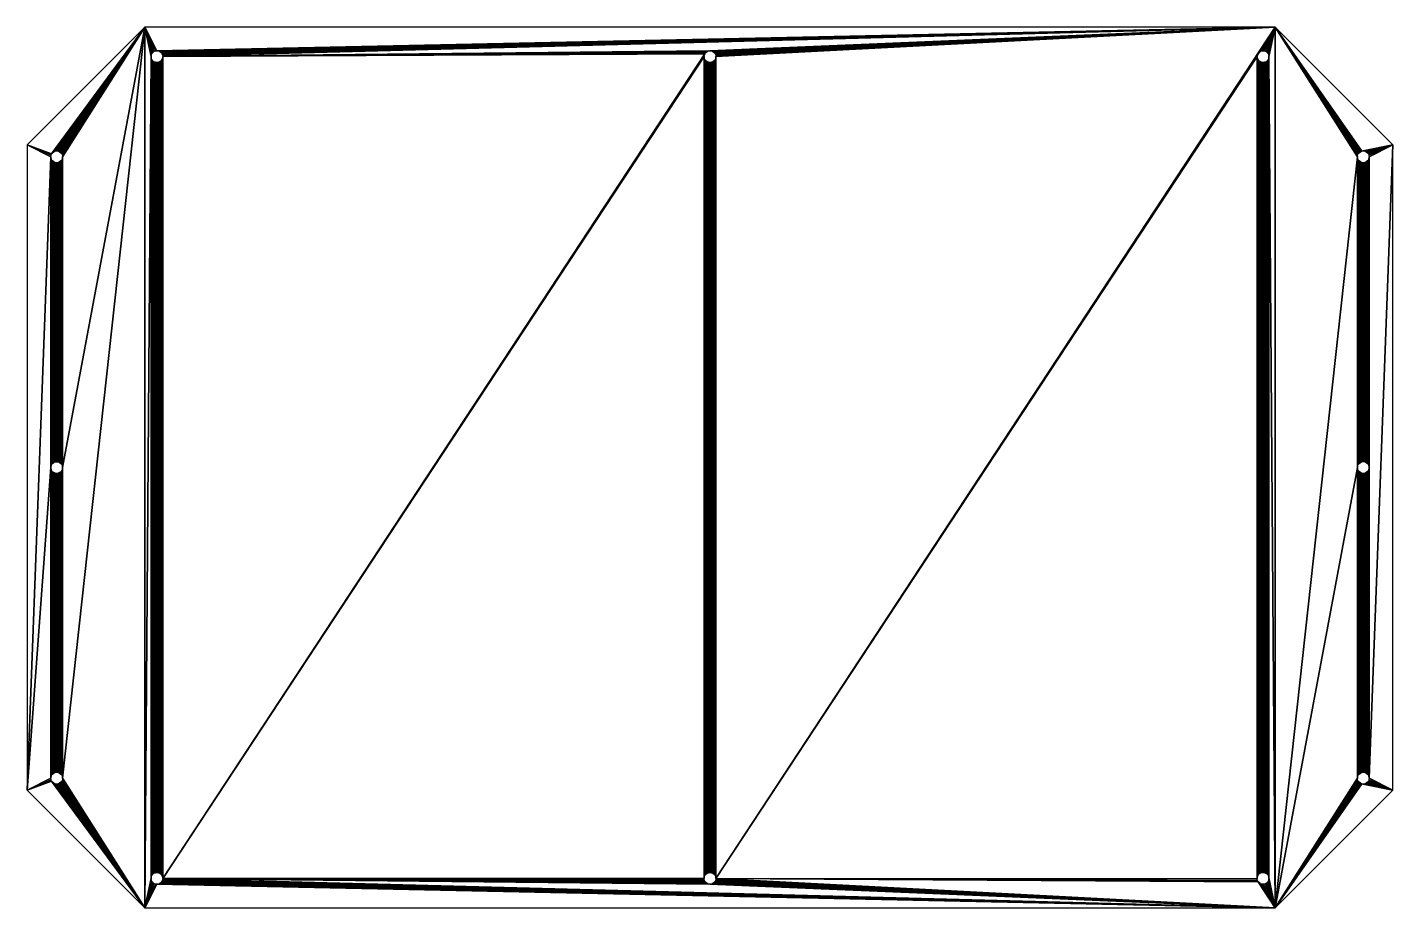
# Model space of a CAD drawing. Header units: metres. Extents: x 222 to 687, y 226 to 526.
import ezdxf

# ---------------------------------------------------------------- set-up
doc = ezdxf.new("R2010")
doc.units = ezdxf.units.M

msp = doc.modelspace()

# ---------------------------------------------------------------- meshes
at = {"layer": 'Layer0'}
mesh = msp.add_polyface(dxfattribs=at)
corners = [(222, 266.18, 203.87), (230, 270.32, 203.87), (230, 376.16, 203.87), (230.07, 269.81, 203.87), (230.27, 269.32, 203.87), (262, 226.18, 203.87), (230.59, 268.91, 203.87), (231, 268.59, 203.87), (231.48, 268.39, 203.87), (232, 268.32, 203.87), (232.52, 268.39, 203.87), (233, 268.59, 203.87), (233.41, 268.91, 203.87), (233.73, 269.32, 203.87), (233.93, 269.81, 203.87), (234, 270.32, 203.87), (230.07, 375.64, 203.87), (230.07, 270.84, 203.87), (230.27, 375.16, 203.87), (230.27, 271.32, 203.87), (230.59, 374.74, 203.87), (230.59, 271.74, 203.87), (231, 374.43, 203.87), (231, 272.06, 203.87), (231.48, 374.23, 203.87), (231.48, 272.26, 203.87), (232, 374.16, 203.87), (232, 272.32, 203.87), (232.52, 374.23, 203.87), (232.52, 272.26, 203.87), (233, 374.43, 203.87), (233, 272.06, 203.87), (233.41, 374.74, 203.87), (233.41, 271.74, 203.87), (233.73, 375.16, 203.87), (233.73, 271.32, 203.87), (233.93, 375.64, 203.87), (233.93, 270.84, 203.87), (234, 376.16, 203.87), (230, 482.04, 203.87), (262, 526.18, 203.87)]
mesh.append_faces([[corners[k] for k in face] for face in [(1, 0, 3), (3, 0, 4), (4, 5, 6), (6, 5, 7), (7, 5, 8), (8, 5, 9), (9, 5, 10), (10, 5, 11), (11, 5, 12), (12, 5, 13), (13, 5, 14), (14, 5, 15), (16, 17, 18), (18, 19, 20), (20, 21, 22), (22, 23, 24), (24, 25, 26), (26, 27, 28), (28, 29, 30), (30, 31, 32), (32, 33, 34), (34, 35, 36), (36, 37, 38)]], dxfattribs={"vtx0": -1, "vtx1": -1})
mesh.append_faces([[corners[k] for k in face] for face in [(0, 1, 2), (39, 0, 2), (40, 38, 15)]], dxfattribs={"vtx0": -1, "vtx1": -1, "vtx2": -1})
mesh.append_faces([[corners[k] for k in face] for face in [(4, 0, 5), (1, 16, 2), (16, 1, 17), (18, 17, 19), (20, 19, 21), (22, 21, 23), (24, 23, 25), (26, 25, 27), (28, 27, 29), (30, 29, 31), (32, 31, 33), (34, 33, 35), (36, 35, 37), (38, 37, 15)]], dxfattribs={"vtx0": -1, "vtx2": -1})
mesh = msp.add_polyface(dxfattribs=at)
corners = [(230, 376.18, 203.87), (230, 482.04, 203.87), (230, 376.16, 203.87), (230.07, 481.52, 203.87), (230.07, 376.67, 203.87), (230.27, 377.16, 203.87), (230.27, 481.04, 203.87), (230.59, 377.57, 203.87), (230.59, 480.63, 203.87), (231, 377.89, 203.87), (231, 480.31, 203.87), (231.48, 378.09, 203.87), (231.48, 480.11, 203.87), (232, 378.16, 203.87), (232, 480.04, 203.87), (232.52, 378.09, 203.87), (232.52, 480.11, 203.87), (233, 377.89, 203.87), (233, 480.31, 203.87), (233.41, 377.57, 203.87), (233.41, 480.63, 203.87), (233.73, 377.16, 203.87), (233.73, 481.04, 203.87), (233.93, 376.67, 203.87), (233.93, 481.52, 203.87), (234, 376.18, 203.87), (234, 482.04, 203.87), (234, 376.16, 203.87), (222, 486.18, 203.87), (230.27, 483.04, 203.87), (262, 526.18, 203.87), (230.07, 482.56, 203.87), (222, 266.18, 203.87), (230.59, 483.45, 203.87), (231, 483.77, 203.87), (231.48, 483.97, 203.87), (232, 484.04, 203.87), (232.52, 483.97, 203.87), (233, 483.77, 203.87), (233.41, 483.45, 203.87), (233.73, 483.04, 203.87), (233.93, 482.56, 203.87)]
mesh.append_faces([[corners[k] for k in face] for face in [(0, 1, 2), (1, 0, 3), (3, 5, 6), (6, 7, 8), (8, 9, 10), (10, 11, 12), (12, 13, 14), (14, 15, 16), (16, 17, 18), (18, 19, 20), (20, 21, 22), (22, 23, 24), (24, 25, 26), (28, 29, 30), (29, 28, 31), (31, 28, 1)]], dxfattribs={"vtx0": -1, "vtx1": -1})
mesh.append_faces([[corners[k] for k in face] for face in [(3, 0, 4), (3, 4, 5), (6, 5, 7), (8, 7, 9), (10, 9, 11), (12, 11, 13), (14, 13, 15), (16, 15, 17), (18, 17, 19), (20, 19, 21), (22, 21, 23), (24, 23, 25), (26, 25, 27), (1, 28, 32), (30, 29, 33), (30, 33, 34), (30, 34, 35), (30, 35, 36), (30, 36, 37), (30, 37, 38), (30, 38, 39), (30, 39, 40), (30, 40, 41), (30, 41, 26)]], dxfattribs={"vtx0": -1, "vtx2": -1})
mesh = msp.add_polyface(dxfattribs=at)
corners = [(452.57, 515.66, 203.87), (452.5, 236.18, 203.87), (452.57, 236.7, 203.87), (452.77, 515.18, 203.87), (452.77, 237.18, 203.87), (453.09, 514.77, 203.87), (453.09, 237.6, 203.87), (453.5, 514.45, 203.87), (453.5, 237.91, 203.87), (453.98, 514.25, 203.87), (453.98, 238.11, 203.87), (454.5, 514.18, 203.87), (454.5, 238.18, 203.87), (264.21, 515.66, 203.87), (264.14, 236.18, 203.87), (264.21, 236.7, 203.87), (264.41, 515.18, 203.87), (264.41, 237.18, 203.87), (264.73, 514.77, 203.87), (264.73, 237.6, 203.87), (265.14, 514.45, 203.87), (265.14, 237.91, 203.87), (265.62, 514.25, 203.87), (265.62, 238.11, 203.87), (266.14, 514.18, 203.87), (266.14, 238.18, 203.87), (266.66, 514.25, 203.87), (266.66, 238.11, 203.87), (267.14, 514.45, 203.87), (267.14, 237.91, 203.87), (267.56, 514.77, 203.87), (267.56, 237.6, 203.87), (267.87, 515.18, 203.87), (267.87, 237.18, 203.87), (268.07, 515.66, 203.87), (268.07, 236.7, 203.87), (268.14, 516.18, 203.87), (268.14, 236.18, 203.87), (234, 270.32, 203.87), (262, 226.18, 203.87), (262, 526.18, 203.87), (264.14, 516.18, 203.87), (264.21, 235.66, 203.87), (264.41, 235.18, 203.87), (264.73, 234.77, 203.87), (265.14, 234.45, 203.87), (265.62, 234.25, 203.87), (266.14, 234.18, 203.87), (647, 226.18, 203.87), (266.66, 234.25, 203.87), (267.14, 234.45, 203.87), (267.56, 234.77, 203.87), (267.87, 235.18, 203.87), (268.07, 235.66, 203.87), (454.5, 234.18, 203.87), (453.98, 234.25, 203.87), (453.5, 234.45, 203.87), (453.09, 234.77, 203.87), (452.77, 235.18, 203.87), (452.57, 235.66, 203.87), (452.5, 516.18, 203.87)]
mesh.append_faces([[corners[k] for k in face] for face in [(14, 39, 42), (42, 39, 43), (43, 39, 44), (44, 39, 45), (45, 39, 46), (46, 39, 47), (47, 48, 49), (49, 48, 50), (50, 48, 51), (51, 48, 52), (52, 48, 53), (53, 48, 37)]], dxfattribs={"vtx0": -1, "vtx1": -1})
mesh.append_faces([[corners[k] for k in face] for face in [(38, 39, 40), (39, 14, 41), (37, 1, 60)]], dxfattribs={"vtx0": -1, "vtx1": -1, "vtx2": -1})
mesh.append_faces([[corners[k] for k in face] for face in [(0, 1, 2), (3, 2, 4), (5, 4, 6), (7, 6, 8), (9, 8, 10), (11, 10, 12), (13, 14, 15), (16, 15, 17), (18, 17, 19), (20, 19, 21), (22, 21, 23), (24, 23, 25), (26, 25, 27), (28, 27, 29), (30, 29, 31), (32, 31, 33), (34, 33, 35), (36, 35, 37), (47, 39, 48), (37, 54, 55), (37, 55, 56), (37, 56, 57), (37, 57, 58), (37, 58, 59), (37, 59, 1)]], dxfattribs={"vtx0": -1, "vtx2": -1})
mesh = msp.add_polyface(dxfattribs=at)
corners = [(452.5, 236.18, 203.87), (452.57, 515.66, 203.87), (452.5, 516.18, 203.87), (452.57, 236.7, 203.87), (452.77, 515.18, 203.87), (452.77, 237.18, 203.87), (453.09, 514.77, 203.87), (453.09, 237.6, 203.87), (453.5, 514.45, 203.87), (453.5, 237.91, 203.87), (453.98, 514.25, 203.87), (453.98, 238.11, 203.87), (454.5, 514.18, 203.87), (454.5, 238.18, 203.87), (455.02, 514.25, 203.87), (264.14, 236.18, 203.87), (264.21, 515.66, 203.87), (264.14, 516.18, 203.87), (264.21, 236.7, 203.87), (264.41, 515.18, 203.87), (264.41, 237.18, 203.87), (264.73, 514.77, 203.87), (264.73, 237.6, 203.87), (265.14, 514.45, 203.87), (265.14, 237.91, 203.87), (265.62, 514.25, 203.87), (265.62, 238.11, 203.87), (266.14, 514.18, 203.87), (266.14, 238.18, 203.87), (266.66, 514.25, 203.87), (266.66, 238.11, 203.87), (267.14, 514.45, 203.87), (267.14, 237.91, 203.87), (267.56, 514.77, 203.87), (267.56, 237.6, 203.87), (267.87, 515.18, 203.87), (267.87, 237.18, 203.87), (268.07, 515.66, 203.87), (268.07, 236.7, 203.87), (268.14, 516.18, 203.87), (262, 526.18, 203.87), (262, 226.18, 203.87), (264.21, 516.7, 203.87), (264.41, 517.18, 203.87), (264.73, 517.6, 203.87), (265.14, 517.91, 203.87), (265.62, 518.11, 203.87), (266.14, 518.18, 203.87), (647, 526.18, 203.87), (266.66, 518.11, 203.87), (267.14, 517.91, 203.87), (267.56, 517.6, 203.87), (267.87, 517.18, 203.87), (268.07, 516.7, 203.87), (454.5, 518.18, 203.87), (453.98, 518.11, 203.87), (453.5, 517.91, 203.87), (453.09, 517.6, 203.87), (452.77, 517.18, 203.87), (268.14, 236.18, 203.87), (452.57, 516.7, 203.87), (234, 482.04, 203.87), (234, 376.16, 203.87)]
mesh.append_faces([[corners[k] for k in face] for face in [(1, 3, 4), (4, 5, 6), (6, 7, 8), (8, 9, 10), (10, 11, 12), (12, 13, 14), (16, 18, 19), (19, 20, 21), (21, 22, 23), (23, 24, 25), (25, 26, 27), (27, 28, 29), (29, 30, 31), (31, 32, 33), (33, 34, 35), (35, 36, 37), (37, 38, 39), (40, 47, 48), (54, 39, 55), (55, 39, 56), (56, 39, 57), (57, 39, 58), (58, 59, 60), (60, 59, 2)]], dxfattribs={"vtx0": -1, "vtx1": -1})
mesh.append_faces([[corners[k] for k in face] for face in [(40, 41, 17), (58, 39, 59), (40, 61, 62)]], dxfattribs={"vtx0": -1, "vtx1": -1, "vtx2": -1})
mesh.append_faces([[corners[k] for k in face] for face in [(0, 1, 2), (15, 16, 17), (40, 17, 42), (40, 42, 43), (40, 43, 44), (40, 44, 45), (40, 45, 46), (40, 46, 47), (48, 47, 49), (48, 49, 50), (48, 50, 51), (48, 51, 52), (48, 52, 53), (48, 53, 39)]], dxfattribs={"vtx0": -1, "vtx2": -1})
mesh = msp.add_polyface(dxfattribs=at)
corners = [(455.02, 514.25, 203.87), (455.02, 238.11, 203.87), (455.5, 514.45, 203.87), (455.5, 237.91, 203.87), (455.91, 514.77, 203.87), (455.91, 237.6, 203.87), (456.23, 515.18, 203.87), (456.23, 237.18, 203.87), (456.43, 515.66, 203.87), (456.43, 236.7, 203.87), (456.5, 516.18, 203.87), (647, 526.18, 203.87), (268.14, 516.18, 203.87), (454.5, 518.18, 203.87), (455.02, 518.11, 203.87), (455.5, 517.91, 203.87), (455.91, 517.6, 203.87), (456.23, 517.18, 203.87), (456.43, 516.7, 203.87), (456.5, 236.18, 203.87), (641.13, 517.18, 203.87), (640.93, 516.7, 203.87), (640.86, 516.18, 203.87), (641.44, 517.6, 203.87), (641.86, 517.91, 203.87), (642.34, 518.11, 203.87), (642.86, 518.18, 203.87), (643.38, 518.11, 203.87), (643.86, 517.91, 203.87), (644.27, 517.6, 203.87), (644.59, 517.18, 203.87), (644.79, 516.7, 203.87), (644.86, 516.18, 203.87), (640.87, 235.99, 203.87), (640.93, 515.66, 203.87), (641.04, 237.01, 203.87), (641.13, 515.18, 203.87), (641.31, 237.45, 203.87), (641.44, 514.77, 203.87), (641.69, 237.81, 203.87), (641.86, 514.45, 203.87), (642.15, 238.05, 203.87), (642.34, 514.25, 203.87), (642.66, 238.17, 203.87), (642.86, 514.18, 203.87), (643.18, 238.16, 203.87), (643.38, 514.25, 203.87), (643.68, 238, 203.87), (643.86, 514.45, 203.87), (644.13, 237.73, 203.87), (644.27, 514.77, 203.87), (644.48, 237.35, 203.87), (644.59, 515.18, 203.87), (644.73, 236.89, 203.87), (644.79, 515.66, 203.87), (644.85, 236.38, 203.87), (647, 226.18, 203.87), (675, 482.04, 203.87)]
mesh.append_faces([[corners[k] for k in face] for face in [(0, 1, 2), (2, 3, 4), (4, 5, 6), (6, 7, 8), (8, 9, 10), (20, 19, 21), (21, 19, 22), (34, 35, 36), (36, 37, 38), (38, 39, 40), (40, 41, 42), (42, 43, 44), (44, 45, 46), (46, 47, 48), (48, 49, 50), (50, 51, 52), (52, 53, 54), (54, 55, 32)]], dxfattribs={"vtx0": -1, "vtx1": -1})
mesh.append_faces([[corners[k] for k in face] for face in [(11, 12, 13), (11, 10, 19), (11, 19, 20), (32, 56, 11), (11, 56, 57)]], dxfattribs={"vtx0": -1, "vtx1": -1, "vtx2": -1})
mesh.append_faces([[corners[k] for k in face] for face in [(11, 13, 14), (11, 14, 15), (11, 15, 16), (11, 16, 17), (11, 17, 18), (11, 18, 10), (11, 20, 23), (11, 23, 24), (11, 24, 25), (11, 25, 26), (11, 26, 27), (11, 27, 28), (11, 28, 29), (11, 29, 30), (11, 30, 31), (11, 31, 32), (33, 34, 22)]], dxfattribs={"vtx0": -1, "vtx2": -1})
mesh = msp.add_polyface(dxfattribs=at)
corners = [(679, 376.18, 203.87), (679, 270.32, 203.87), (679, 482.04, 203.87), (687, 266.18, 203.87), (687, 486.18, 203.87), (647, 526.18, 203.87), (675, 482.04, 203.87), (675.07, 482.56, 203.87), (675.27, 483.04, 203.87), (675.59, 483.45, 203.87), (676, 483.77, 203.87), (676.48, 483.97, 203.87), (647, 226.18, 203.87), (675, 376.18, 203.87), (677, 484.04, 203.87), (677.52, 483.97, 203.87), (678, 483.77, 203.87), (678.41, 483.45, 203.87), (678.73, 483.04, 203.87), (678.93, 482.56, 203.87), (675.07, 376.7, 203.87), (675.07, 481.52, 203.87), (675.27, 377.18, 203.87), (675.27, 481.04, 203.87), (675.59, 377.6, 203.87), (675.59, 480.63, 203.87), (676, 377.91, 203.87), (676, 480.31, 203.87), (676.48, 378.11, 203.87), (676.48, 480.11, 203.87), (677, 378.18, 203.87), (677, 480.04, 203.87), (677.52, 378.11, 203.87), (677.52, 480.11, 203.87), (678, 377.91, 203.87), (678, 480.31, 203.87), (678.41, 377.6, 203.87), (678.41, 480.63, 203.87), (678.73, 377.18, 203.87), (678.73, 481.04, 203.87), (678.93, 376.7, 203.87), (678.93, 481.52, 203.87)]
mesh.append_faces([[corners[k] for k in face] for face in [(5, 11, 4), (20, 6, 13), (6, 20, 21), (21, 22, 23), (23, 24, 25), (25, 26, 27), (27, 28, 29), (29, 30, 31), (31, 32, 33), (33, 34, 35), (35, 36, 37), (37, 38, 39), (39, 40, 41), (41, 0, 2)]], dxfattribs={"vtx0": -1, "vtx1": -1})
mesh.append_faces([[corners[k] for k in face] for face in [(0, 1, 2), (6, 12, 13), (4, 2, 1)]], dxfattribs={"vtx0": -1, "vtx1": -1, "vtx2": -1})
mesh.append_faces([[corners[k] for k in face] for face in [(1, 3, 4), (5, 6, 7), (5, 7, 8), (5, 8, 9), (5, 9, 10), (5, 10, 11), (4, 11, 14), (4, 14, 15), (4, 15, 16), (4, 16, 17), (4, 17, 18), (4, 18, 19), (4, 19, 2), (21, 20, 22), (23, 22, 24), (25, 24, 26), (27, 26, 28), (29, 28, 30), (31, 30, 32), (33, 32, 34), (35, 34, 36), (37, 36, 38), (39, 38, 40), (41, 40, 0)]], dxfattribs={"vtx0": -1, "vtx2": -1})
mesh = msp.add_polyface(dxfattribs=at)
corners = [(455.02, 514.25, 203.87), (454.5, 238.18, 203.87), (455.02, 238.11, 203.87), (455.5, 514.45, 203.87), (455.5, 237.91, 203.87), (455.91, 514.77, 203.87), (455.91, 237.6, 203.87), (456.23, 515.18, 203.87), (456.23, 237.18, 203.87), (456.43, 515.66, 203.87), (456.43, 236.7, 203.87), (456.5, 516.18, 203.87), (456.5, 236.18, 203.87), (640.93, 515.66, 203.87), (640.87, 235.99, 203.87), (640.87, 236.18, 203.87), (640.88, 236.51, 203.87), (641.04, 237.01, 203.87), (641.13, 515.18, 203.87), (641.31, 237.45, 203.87), (641.44, 514.77, 203.87), (641.69, 237.81, 203.87), (641.86, 514.45, 203.87), (642.15, 238.05, 203.87), (642.34, 514.25, 203.87), (642.66, 238.17, 203.87), (642.86, 514.18, 203.87), (643.18, 238.16, 203.87), (643.38, 514.25, 203.87), (643.68, 238, 203.87), (643.86, 514.45, 203.87), (644.13, 237.73, 203.87), (644.27, 514.77, 203.87), (644.26, 237.59, 203.87), (644.48, 237.35, 203.87), (644.59, 515.18, 203.87), (644.73, 236.89, 203.87), (644.79, 515.66, 203.87), (644.85, 236.38, 203.87), (268.14, 236.18, 203.87), (647, 226.18, 203.87), (454.5, 234.18, 203.87), (455.02, 234.25, 203.87), (455.5, 234.45, 203.87), (455.91, 234.77, 203.87), (456.23, 235.18, 203.87), (456.43, 235.66, 203.87), (641.23, 235.02, 203.87), (640.99, 235.48, 203.87), (640.86, 516.18, 203.87), (641.59, 234.64, 203.87), (642.03, 234.36, 203.87), (642.53, 234.21, 203.87), (643.05, 234.19, 203.87), (643.56, 234.31, 203.87), (644.02, 234.56, 203.87), (644.4, 234.91, 203.87), (644.68, 235.36, 203.87), (644.83, 235.86, 203.87)]
mesh.append_faces([[corners[k] for k in face] for face in [(41, 40, 42), (42, 40, 43), (43, 40, 44), (44, 40, 45), (45, 40, 46), (46, 40, 12), (47, 40, 50), (50, 40, 51), (51, 40, 52), (52, 40, 53), (53, 40, 54), (54, 40, 55), (55, 40, 56), (56, 40, 57), (57, 40, 58)]], dxfattribs={"vtx0": -1, "vtx1": -1})
mesh.append_faces([[corners[k] for k in face] for face in [(39, 40, 41), (12, 40, 47), (12, 14, 49)]], dxfattribs={"vtx0": -1, "vtx1": -1, "vtx2": -1})
mesh.append_faces([[corners[k] for k in face] for face in [(0, 1, 2), (3, 2, 4), (5, 4, 6), (7, 6, 8), (9, 8, 10), (11, 10, 12), (13, 14, 15), (13, 15, 16), (13, 16, 17), (18, 17, 19), (20, 19, 21), (22, 21, 23), (24, 23, 25), (26, 25, 27), (28, 27, 29), (30, 29, 31), (32, 31, 33), (32, 33, 34), (35, 34, 36), (37, 36, 38), (12, 47, 48), (12, 48, 14)]], dxfattribs={"vtx0": -1, "vtx2": -1})
mesh = msp.add_polyface(dxfattribs=at)
corners = [(675, 270.32, 203.87), (675.07, 375.66, 203.87), (675, 376.18, 203.87), (675.07, 270.84, 203.87), (675.27, 375.18, 203.87), (675.27, 271.32, 203.87), (675.59, 374.77, 203.87), (675.59, 271.74, 203.87), (676, 374.45, 203.87), (676, 272.06, 203.87), (676.48, 374.25, 203.87), (676.48, 272.26, 203.87), (677, 374.18, 203.87), (677, 272.32, 203.87), (677.52, 374.25, 203.87), (677.52, 272.26, 203.87), (678, 374.45, 203.87), (678, 272.06, 203.87), (678.41, 374.77, 203.87), (678.41, 271.74, 203.87), (678.73, 375.18, 203.87), (678.73, 271.32, 203.87), (678.93, 375.66, 203.87), (678.93, 270.84, 203.87), (679, 376.18, 203.87), (679, 270.32, 203.87), (647, 226.18, 203.87), (675.07, 269.81, 203.87), (675.27, 269.32, 203.87), (675.59, 268.91, 203.87), (676, 268.59, 203.87), (676.48, 268.39, 203.87), (687, 266.18, 203.87), (677, 268.32, 203.87), (677.52, 268.39, 203.87), (678, 268.59, 203.87), (678.41, 268.91, 203.87), (678.73, 269.32, 203.87), (678.93, 269.81, 203.87), (644.83, 235.86, 203.87), (644.85, 236.38, 203.87), (644.86, 516.18, 203.87)]
mesh.append_faces([[corners[k] for k in face] for face in [(1, 3, 4), (4, 5, 6), (6, 7, 8), (8, 9, 10), (10, 11, 12), (12, 13, 14), (14, 15, 16), (16, 17, 18), (18, 19, 20), (20, 21, 22), (22, 23, 24), (0, 26, 27), (27, 26, 28), (28, 26, 29), (29, 26, 30), (30, 26, 31), (31, 32, 33), (33, 32, 34), (34, 32, 35), (35, 32, 36), (36, 32, 37), (37, 32, 38), (38, 32, 25), (39, 26, 40)]], dxfattribs={"vtx0": -1, "vtx1": -1})
mesh.append_faces([[corners[k] for k in face] for face in [(26, 0, 2), (40, 26, 41)]], dxfattribs={"vtx0": -1, "vtx1": -1, "vtx2": -1})
mesh.append_faces([[corners[k] for k in face] for face in [(0, 1, 2), (1, 0, 3), (4, 3, 5), (6, 5, 7), (8, 7, 9), (10, 9, 11), (12, 11, 13), (14, 13, 15), (16, 15, 17), (18, 17, 19), (20, 19, 21), (22, 21, 23), (24, 23, 25), (31, 26, 32)]], dxfattribs={"vtx0": -1, "vtx2": -1})

doc.saveas('drawing.dxf')
